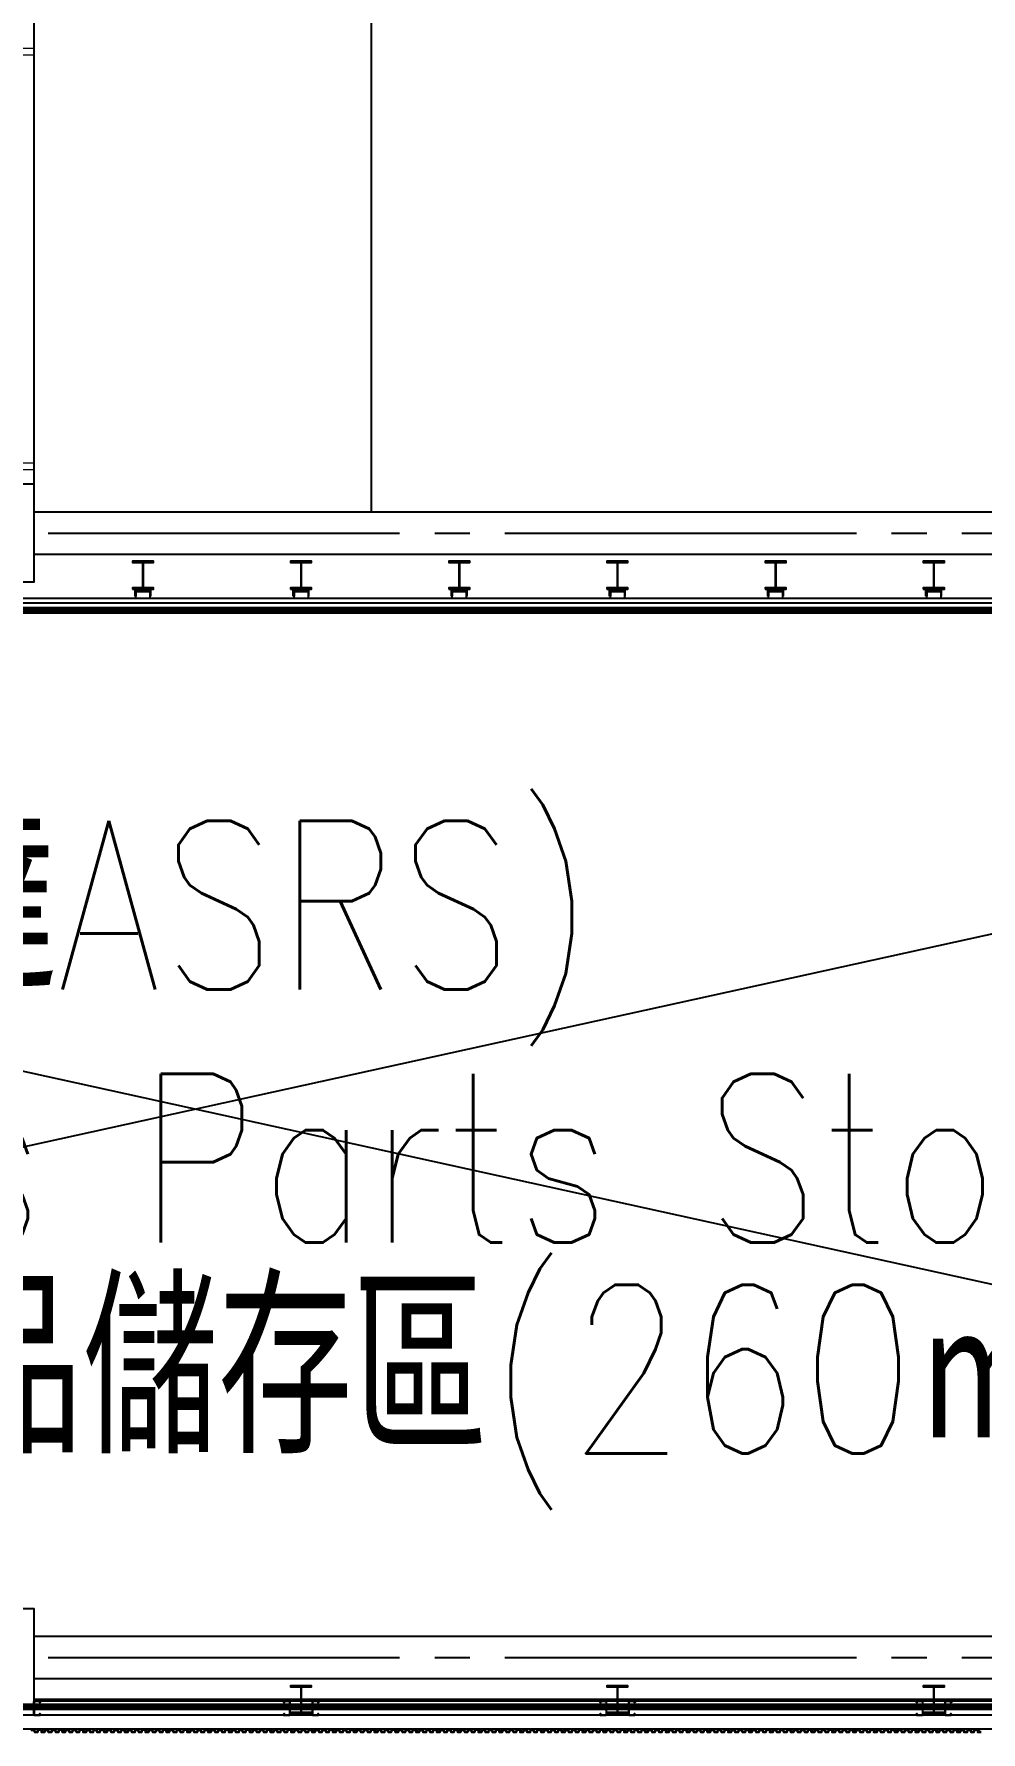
# Model space of a CAD drawing. Header units: millimetres. Extents: x -48783 to 30095, y 6477 to 24477.
# Drawn here: x 21635 to 22309, y 10697 to 11905 of the extents above; entities that cross this region are included whole.
import ezdxf
from ezdxf.enums import TextEntityAlignment as Align

# ---------------------------------------------------------------- set-up
doc = ezdxf.new("R2010")
doc.units = ezdxf.units.MM
doc.header["$LTSCALE"] = 100
doc.linetypes.add('X-N-FAB-L20$0$COL-CEN-LIN', pattern=[3.25, 2.5, -0.25, 0.25, -0.25])
for name, color, linetype in [('0-XREF', 7, 'Continuous'), ('X-N-FAB-L20$0$04', 8, 'Continuous'), ('X-N-FAB-L20$0$08', 8, 'Continuous'), ('X-N-FAB-L20$0$A-WALL-IN', 8, 'Continuous'), ('X-N-FAB-L20$0$BLOCK', 8, 'Continuous'), ('X-N-FAB-L20$0$CCL', 8, 'X-N-FAB-L20$0$COL-CEN-LIN'), ('X-N-FAB-L20$0$DOOR', 8, 'Continuous'), ('X-N-FAB-L20$0$TXT-CODE', 8, 'Continuous'), ('X-N-FAB-L20$0$WALL-P', 8, 'Continuous')]:
    doc.layers.add(name, color=color, linetype=linetype)
doc.styles.add('X-N-FAB-L20$0$CHINA', font='simplex.shx', dxfattribs={"width": 0.75, "bigfont": 'chineset.shx'})

# ---------------------------------------------------------------- blocks, each defined once
blk = doc.blocks.new('X-N-FAB-L20$0$A$C20c95bda')
at = {"layer": 'X-N-FAB-L20$0$CCL'}
for p, q in [((240, 950), (28330, 950)), ((240, 150), (28330, 150))]:
    blk.add_line(p, q, dxfattribs=at)
blk = doc.blocks.new('X-N-FAB-L20$0$萬用門(22改)-REVISED[26]_1')
at = {"layer": 'X-N-FAB-L20$0$DOOR', "lineweight": 0}
for p, q in [((1368.5, 6015), (1368.5, 6020)), ((1368.5, 6020), (1383.5, 6020)), ((1383.5, 6020), (1383.5, 6015)), ((1383.5, 6015), (1368.5, 6015)), ((1383.5, 6015), (1528.5, 6015)), ((1383.5, 6012), (1383.5, 6015)), ((1528.5, 6012), (1383.5, 6012)), ((1528.5, 6015), (1528.5, 6012)), ((1383.5, 5728), (1528.5, 5728)), ((1383.5, 5725), (1383.5, 5728)), ((1528.5, 5728), (1528.5, 5725)), ((1368.5, 5720), (1368.5, 5725)), ((1368.5, 5725), (1383.5, 5725)), ((1383.5, 5720), (1368.5, 5720)), ((1528.5, 5725), (1383.5, 5725)), ((1383.5, 5725), (1383.5, 5720))]:
    blk.add_line(p, q, dxfattribs=at)
for centre, start, end in [((1383.5, 6015), 270, 0), ((1383.5, 5725), 0, 90)]:
    blk.add_arc(centre, 145, start, end, dxfattribs=at)
blk = doc.blocks.new('X-N-FAB-L20$0$A$C1d07c4d4')
at = {"layer": 'X-N-FAB-L20$0$04'}
for p, q in [((20832.4, 875), (24082.4, 160)), ((20852.4, 160), (24102.4, 875)), ((23182.4, 140), (22352.4, 140)), ((23182.4, 110), (22352.4, 110)), ((23182.4, 95.2), (22352.4, 95.2)), ((23182.4, 94), (22352.4, 94)), ((23211.1, 84), (20823.7, 84)), ((23211.1, 74), (20823.7, 74))]:
    blk.add_line(p, q, dxfattribs=at)
for points in [[(22282.4, 90), (22282.4, 160), (22352.4, 160), (22352.4, 90)], [(22534.9, 85), (22549.9, 85), (22549.9, 85.9), (22542.7, 85.9), (22542.7, 104.1), (22549.9, 104.1), (22549.9, 105), (22534.9, 105), (22534.9, 104.1), (22542.1, 104.1), (22542.1, 85.9), (22534.9, 85.9)], [(22759.9, 85), (22774.9, 85), (22774.9, 85.9), (22767.7, 85.9), (22767.7, 104.1), (22774.9, 104.1), (22774.9, 105), (22759.9, 105), (22759.9, 104.1), (22767.1, 104.1), (22767.1, 85.9), (22759.9, 85.9)], [(22984.9, 85), (22999.9, 85), (22999.9, 85.9), (22992.7, 85.9), (22992.7, 104.1), (22999.9, 104.1), (22999.9, 105), (22984.9, 105), (22984.9, 104.1), (22992.1, 104.1), (22992.1, 85.9), (22984.9, 85.9)]]:
    blk.add_lwpolyline(points, close=True, dxfattribs=at)
for points in [[(22356.3, 93.1), (22356.8, 93.1, 0.414214), (22356.9, 93.2), (22356.9, 93.8, 0.414214), (22356.8, 93.9), (22352.6, 93.9, 0.414214), (22352.5, 93.8), (22352.5, 84.2, 0.414214), (22352.6, 84.1), (22356.8, 84.1, 0.414214), (22356.9, 84.2), (22356.9, 84.8, 0.414214), (22356.8, 84.9), (22356.3, 84.9), (22356.3, 85), (22356.8, 85, -0.414214), (22356.9, 84.8), (22356.9, 84.2, -0.414214), (22356.8, 84), (22352.6, 84, -0.414214), (22352.4, 84.2), (22352.4, 93.8, -0.414214), (22352.6, 94), (22356.8, 94, -0.414214), (22356.9, 93.8), (22356.9, 93.2, -0.414214), (22356.8, 93), (22356.3, 93)], [(22530.6, 93.1), (22530.1, 93.1, -0.414214), (22530.1, 93.2), (22530.1, 93.8, -0.414214), (22530.1, 93.9), (22534.3, 93.9, -0.414214), (22534.4, 93.8), (22534.4, 84.2, -0.414214), (22534.3, 84.1), (22530.1, 84.1, -0.414214), (22530.1, 84.2), (22530.1, 84.8, -0.414214), (22530.1, 84.9), (22530.6, 84.9), (22530.6, 85), (22530.1, 85, 0.414214), (22530, 84.8), (22530, 84.2, 0.414214), (22530.1, 84), (22534.3, 84, 0.414214), (22534.5, 84.2), (22534.5, 93.8, 0.414214), (22534.3, 94), (22530.1, 94, 0.414214), (22530, 93.8), (22530, 93.2, 0.414214), (22530.1, 93), (22530.6, 93)], [(22554.3, 93.1), (22554.7, 93.1, 0.414214), (22554.8, 93.2), (22554.8, 93.8, 0.414214), (22554.7, 93.9), (22550.6, 93.9, 0.414214), (22550.5, 93.8), (22550.5, 84.2, 0.414214), (22550.6, 84.1), (22554.7, 84.1, 0.414214), (22554.8, 84.2), (22554.8, 84.8, 0.414214), (22554.7, 84.9), (22554.3, 84.9), (22554.3, 85), (22554.7, 85, -0.414214), (22554.9, 84.8), (22554.9, 84.2, -0.414214), (22554.7, 84), (22550.6, 84, -0.414214), (22550.4, 84.2), (22550.4, 93.8, -0.414214), (22550.6, 94), (22554.7, 94, -0.414214), (22554.9, 93.8), (22554.9, 93.2, -0.414214), (22554.7, 93), (22554.3, 93)], [(22755.6, 93.1), (22755.1, 93.1, -0.414214), (22755.1, 93.2), (22755.1, 93.8, -0.414214), (22755.1, 93.9), (22759.3, 93.9, -0.414214), (22759.4, 93.8), (22759.4, 84.2, -0.414214), (22759.3, 84.1), (22755.1, 84.1, -0.414214), (22755.1, 84.2), (22755.1, 84.8, -0.414214), (22755.1, 84.9), (22755.6, 84.9), (22755.6, 85), (22755.1, 85, 0.414214), (22755, 84.8), (22755, 84.2, 0.414214), (22755.1, 84), (22759.3, 84, 0.414214), (22759.5, 84.2), (22759.5, 93.8, 0.414214), (22759.3, 94), (22755.1, 94, 0.414214), (22755, 93.8), (22755, 93.2, 0.414214), (22755.1, 93), (22755.6, 93)], [(22779.3, 93.1), (22779.7, 93.1, 0.414214), (22779.8, 93.2), (22779.8, 93.8, 0.414214), (22779.7, 93.9), (22775.6, 93.9, 0.414214), (22775.5, 93.8), (22775.5, 84.2, 0.414214), (22775.6, 84.1), (22779.7, 84.1, 0.414214), (22779.8, 84.2), (22779.8, 84.8, 0.414214), (22779.7, 84.9), (22779.3, 84.9), (22779.3, 85), (22779.7, 85, -0.414214), (22779.9, 84.8), (22779.9, 84.2, -0.414214), (22779.7, 84), (22775.6, 84, -0.414214), (22775.4, 84.2), (22775.4, 93.8, -0.414214), (22775.6, 94), (22779.7, 94, -0.414214), (22779.9, 93.8), (22779.9, 93.2, -0.414214), (22779.7, 93), (22779.3, 93)], [(22980.6, 93.1), (22980.1, 93.1, -0.414214), (22980.1, 93.2), (22980.1, 93.8, -0.414214), (22980.1, 93.9), (22984.3, 93.9, -0.414214), (22984.4, 93.8), (22984.4, 84.2, -0.414214), (22984.3, 84.1), (22980.1, 84.1, -0.414214), (22980.1, 84.2), (22980.1, 84.8, -0.414214), (22980.1, 84.9), (22980.6, 84.9), (22980.6, 85), (22980.1, 85, 0.414214), (22980, 84.8), (22980, 84.2, 0.414214), (22980.1, 84), (22984.3, 84, 0.414214), (22984.5, 84.2), (22984.5, 93.8, 0.414214), (22984.3, 94), (22980.1, 94, 0.414214), (22980, 93.8), (22980, 93.2, 0.414214), (22980.1, 93), (22980.6, 93)], [(23004.3, 93.1), (23004.7, 93.1, 0.414214), (23004.8, 93.2), (23004.8, 93.8, 0.414214), (23004.7, 93.9), (23000.6, 93.9, 0.414214), (23000.5, 93.8), (23000.5, 84.2, 0.414214), (23000.6, 84.1), (23004.7, 84.1, 0.414214), (23004.8, 84.2), (23004.8, 84.8, 0.414214), (23004.7, 84.9), (23004.3, 84.9), (23004.3, 85), (23004.7, 85, -0.414214), (23004.9, 84.8), (23004.9, 84.2, -0.414214), (23004.7, 84), (23000.6, 84, -0.414214), (23000.4, 84.2), (23000.4, 93.8, -0.414214), (23000.6, 94), (23004.7, 94, -0.414214), (23004.9, 93.8), (23004.9, 93.2, -0.414214), (23004.7, 93), (23004.3, 93)]]:
    blk.add_lwpolyline(points, format="xyb", close=True, dxfattribs=at)
for points in [[(22357.9, 73.7), (22358.6, 73.9), (22358.6, 73.9), (22357.9, 73.7), (22355.2, 73.7), (22355.2, 72.1), (22352.8, 72.1), (22352.8, 73.5), (22350.2, 73.5)], [(22350.3, 73.5), (22352.8, 73.5), (22352.8, 72), (22355.2, 72), (22355.2, 73.6), (22357.9, 73.6)]]:
    blk.add_lwpolyline(points, dxfattribs=at)
for points in [[(22372.7, 73.7), (22373.4, 73.9), (22373.4, 73.9), (22372.7, 73.7), (22370, 73.7), (22370, 72.1), (22367.6, 72.1), (22367.6, 73.5), (22365, 73.5), (22365, 72.1), (22362.6, 72.1), (22362.6, 73.5), (22360.1, 73.5), (22360.1, 72.1), (22357.7, 72.1), (22357.7, 73.6), (22358.6, 73.6, 1), (22358.6, 74), (22356.6, 74), (22356.4, 73.9), (22356.3, 74), (22354.9, 74), (22354.9, 73.9), (22356.3, 73.9), (22356.4, 73.8), (22356.6, 73.9), (22358.6, 73.9, -1), (22358.6, 73.6), (22357.6, 73.6), (22357.6, 72), (22360.1, 72), (22360.1, 73.5), (22362.6, 73.5), (22362.6, 72), (22365.1, 72), (22365.1, 73.5), (22367.6, 73.5), (22367.6, 72), (22370, 72), (22370, 73.6), (22372.7, 73.6)], [(22387.5, 73.7), (22388.2, 73.9), (22388.2, 73.9), (22387.5, 73.7), (22384.8, 73.7), (22384.8, 72.1), (22382.4, 72.1), (22382.4, 73.5), (22379.8, 73.5), (22379.8, 72.1), (22377.4, 72.1), (22377.4, 73.5), (22374.9, 73.5), (22374.9, 72.1), (22372.5, 72.1), (22372.5, 73.6), (22373.4, 73.6, 1), (22373.4, 74), (22371.4, 74), (22371.2, 73.9), (22371.1, 74), (22369.7, 74), (22369.7, 73.9), (22371.1, 73.9), (22371.2, 73.8), (22371.4, 73.9), (22373.4, 73.9, -1), (22373.4, 73.6), (22372.4, 73.6), (22372.4, 72), (22374.9, 72), (22374.9, 73.5), (22377.4, 73.5), (22377.4, 72), (22379.9, 72), (22379.9, 73.5), (22382.4, 73.5), (22382.4, 72), (22384.8, 72), (22384.8, 73.6), (22387.5, 73.6)], [(22402.3, 73.7), (22403, 73.9), (22403, 73.9), (22402.3, 73.7), (22399.6, 73.7), (22399.6, 72.1), (22397.2, 72.1), (22397.2, 73.5), (22394.6, 73.5), (22394.6, 72.1), (22392.2, 72.1), (22392.2, 73.5), (22389.7, 73.5), (22389.7, 72.1), (22387.3, 72.1), (22387.3, 73.6), (22388.2, 73.6, 1), (22388.2, 74), (22386.2, 74), (22386, 73.9), (22385.9, 74), (22384.5, 74), (22384.5, 73.9), (22385.9, 73.9), (22386, 73.8), (22386.2, 73.9), (22388.2, 73.9, -1), (22388.2, 73.6), (22387.2, 73.6), (22387.2, 72), (22389.7, 72), (22389.7, 73.5), (22392.2, 73.5), (22392.2, 72), (22394.7, 72), (22394.7, 73.5), (22397.2, 73.5), (22397.2, 72), (22399.6, 72), (22399.6, 73.6), (22402.3, 73.6)], [(22417.1, 73.7), (22417.8, 73.9), (22417.8, 73.9), (22417.1, 73.7), (22414.4, 73.7), (22414.4, 72.1), (22412, 72.1), (22412, 73.5), (22409.4, 73.5), (22409.4, 72.1), (22407, 72.1), (22407, 73.5), (22404.5, 73.5), (22404.5, 72.1), (22402.1, 72.1), (22402.1, 73.6), (22403, 73.6, 1), (22403, 74), (22401, 74), (22400.8, 73.9), (22400.7, 74), (22399.3, 74), (22399.3, 73.9), (22400.7, 73.9), (22400.8, 73.8), (22401, 73.9), (22403, 73.9, -1), (22403, 73.6), (22402, 73.6), (22402, 72), (22404.5, 72), (22404.5, 73.5), (22407, 73.5), (22407, 72), (22409.5, 72), (22409.5, 73.5), (22412, 73.5), (22412, 72), (22414.4, 72), (22414.4, 73.6), (22417.1, 73.6)], [(22431.9, 73.7), (22432.6, 73.9), (22432.6, 73.9), (22431.9, 73.7), (22429.2, 73.7), (22429.2, 72.1), (22426.8, 72.1), (22426.8, 73.5), (22424.2, 73.5), (22424.2, 72.1), (22421.8, 72.1), (22421.8, 73.5), (22419.3, 73.5), (22419.3, 72.1), (22416.9, 72.1), (22416.9, 73.6), (22417.8, 73.6, 1), (22417.8, 74), (22415.8, 74), (22415.6, 73.9), (22415.5, 74), (22414.1, 74), (22414.1, 73.9), (22415.5, 73.9), (22415.6, 73.8), (22415.8, 73.9), (22417.8, 73.9, -1), (22417.8, 73.6), (22416.8, 73.6), (22416.8, 72), (22419.3, 72), (22419.3, 73.5), (22421.8, 73.5), (22421.8, 72), (22424.3, 72), (22424.3, 73.5), (22426.8, 73.5), (22426.8, 72), (22429.2, 72), (22429.2, 73.6), (22431.9, 73.6)], [(22446.7, 73.7), (22447.4, 73.9), (22447.4, 73.9), (22446.7, 73.7), (22444, 73.7), (22444, 72.1), (22441.6, 72.1), (22441.6, 73.5), (22439, 73.5), (22439, 72.1), (22436.6, 72.1), (22436.6, 73.5), (22434.1, 73.5), (22434.1, 72.1), (22431.7, 72.1), (22431.7, 73.6), (22432.6, 73.6, 1), (22432.6, 74), (22430.6, 74), (22430.4, 73.9), (22430.3, 74), (22428.9, 74), (22428.9, 73.9), (22430.3, 73.9), (22430.4, 73.8), (22430.6, 73.9), (22432.6, 73.9, -1), (22432.6, 73.6), (22431.6, 73.6), (22431.6, 72), (22434.1, 72), (22434.1, 73.5), (22436.6, 73.5), (22436.6, 72), (22439.1, 72), (22439.1, 73.5), (22441.6, 73.5), (22441.6, 72), (22444, 72), (22444, 73.6), (22446.7, 73.6)], [(22461.5, 73.7), (22462.2, 73.9), (22462.2, 73.9), (22461.5, 73.7), (22458.8, 73.7), (22458.8, 72.1), (22456.4, 72.1), (22456.4, 73.5), (22453.8, 73.5), (22453.8, 72.1), (22451.4, 72.1), (22451.4, 73.5), (22448.9, 73.5), (22448.9, 72.1), (22446.5, 72.1), (22446.5, 73.6), (22447.4, 73.6, 1), (22447.4, 74), (22445.4, 74), (22445.2, 73.9), (22445.1, 74), (22443.7, 74), (22443.7, 73.9), (22445.1, 73.9), (22445.2, 73.8), (22445.4, 73.9), (22447.4, 73.9, -1), (22447.4, 73.6), (22446.4, 73.6), (22446.4, 72), (22448.9, 72), (22448.9, 73.5), (22451.4, 73.5), (22451.4, 72), (22453.9, 72), (22453.9, 73.5), (22456.4, 73.5), (22456.4, 72), (22458.8, 72), (22458.8, 73.6), (22461.5, 73.6)], [(22476.3, 73.7), (22477, 73.9), (22477, 73.9), (22476.3, 73.7), (22473.6, 73.7), (22473.6, 72.1), (22471.2, 72.1), (22471.2, 73.5), (22468.6, 73.5), (22468.6, 72.1), (22466.2, 72.1), (22466.2, 73.5), (22463.7, 73.5), (22463.7, 72.1), (22461.3, 72.1), (22461.3, 73.6), (22462.2, 73.6, 1), (22462.2, 74), (22460.2, 74), (22460, 73.9), (22459.9, 74), (22458.5, 74), (22458.5, 73.9), (22459.9, 73.9), (22460, 73.8), (22460.2, 73.9), (22462.2, 73.9, -1), (22462.2, 73.6), (22461.2, 73.6), (22461.2, 72), (22463.7, 72), (22463.7, 73.5), (22466.2, 73.5), (22466.2, 72), (22468.7, 72), (22468.7, 73.5), (22471.2, 73.5), (22471.2, 72), (22473.6, 72), (22473.6, 73.6), (22476.3, 73.6)], [(22491.1, 73.7), (22491.8, 73.9), (22491.8, 73.9), (22491.1, 73.7), (22488.4, 73.7), (22488.4, 72.1), (22486, 72.1), (22486, 73.5), (22483.4, 73.5), (22483.4, 72.1), (22481, 72.1), (22481, 73.5), (22478.5, 73.5), (22478.5, 72.1), (22476.1, 72.1), (22476.1, 73.6), (22477, 73.6, 1), (22477, 74), (22475, 74), (22474.8, 73.9), (22474.7, 74), (22473.3, 74), (22473.3, 73.9), (22474.7, 73.9), (22474.8, 73.8), (22475, 73.9), (22477, 73.9, -1), (22477, 73.6), (22476, 73.6), (22476, 72), (22478.5, 72), (22478.5, 73.5), (22481, 73.5), (22481, 72), (22483.5, 72), (22483.5, 73.5), (22486, 73.5), (22486, 72), (22488.4, 72), (22488.4, 73.6), (22491.1, 73.6)], [(22505.9, 73.7), (22506.6, 73.9), (22506.6, 73.9), (22505.9, 73.7), (22503.2, 73.7), (22503.2, 72.1), (22500.8, 72.1), (22500.8, 73.5), (22498.2, 73.5), (22498.2, 72.1), (22495.8, 72.1), (22495.8, 73.5), (22493.3, 73.5), (22493.3, 72.1), (22490.9, 72.1), (22490.9, 73.6), (22491.8, 73.6, 1), (22491.8, 74), (22489.8, 74), (22489.6, 73.9), (22489.5, 74), (22488.1, 74), (22488.1, 73.9), (22489.5, 73.9), (22489.6, 73.8), (22489.8, 73.9), (22491.8, 73.9, -1), (22491.8, 73.6), (22490.8, 73.6), (22490.8, 72), (22493.3, 72), (22493.3, 73.5), (22495.8, 73.5), (22495.8, 72), (22498.3, 72), (22498.3, 73.5), (22500.8, 73.5), (22500.8, 72), (22503.2, 72), (22503.2, 73.6), (22505.9, 73.6)], [(22520.7, 73.7), (22521.4, 73.9), (22521.4, 73.9), (22520.7, 73.7), (22518, 73.7), (22518, 72.1), (22515.6, 72.1), (22515.6, 73.5), (22513, 73.5), (22513, 72.1), (22510.6, 72.1), (22510.6, 73.5), (22508.1, 73.5), (22508.1, 72.1), (22505.7, 72.1), (22505.7, 73.6), (22506.6, 73.6, 1), (22506.6, 74), (22504.6, 74), (22504.4, 73.9), (22504.3, 74), (22502.9, 74), (22502.9, 73.9), (22504.3, 73.9), (22504.4, 73.8), (22504.6, 73.9), (22506.6, 73.9, -1), (22506.6, 73.6), (22505.6, 73.6), (22505.6, 72), (22508.1, 72), (22508.1, 73.5), (22510.6, 73.5), (22510.6, 72), (22513.1, 72), (22513.1, 73.5), (22515.6, 73.5), (22515.6, 72), (22518, 72), (22518, 73.6), (22520.7, 73.6)], [(22535.5, 73.7), (22536.2, 73.9), (22536.2, 73.9), (22535.5, 73.7), (22532.8, 73.7), (22532.8, 72.1), (22530.4, 72.1), (22530.4, 73.5), (22527.8, 73.5), (22527.8, 72.1), (22525.4, 72.1), (22525.4, 73.5), (22522.9, 73.5), (22522.9, 72.1), (22520.5, 72.1), (22520.5, 73.6), (22521.4, 73.6, 1), (22521.4, 74), (22519.4, 74), (22519.2, 73.9), (22519.1, 74), (22517.7, 74), (22517.7, 73.9), (22519.1, 73.9), (22519.2, 73.8), (22519.4, 73.9), (22521.4, 73.9, -1), (22521.4, 73.6), (22520.4, 73.6), (22520.4, 72), (22522.9, 72), (22522.9, 73.5), (22525.4, 73.5), (22525.4, 72), (22527.9, 72), (22527.9, 73.5), (22530.4, 73.5), (22530.4, 72), (22532.8, 72), (22532.8, 73.6), (22535.5, 73.6)], [(22550.3, 73.7), (22551, 73.9), (22551, 73.9), (22550.3, 73.7), (22547.6, 73.7), (22547.6, 72.1), (22545.2, 72.1), (22545.2, 73.5), (22542.6, 73.5), (22542.6, 72.1), (22540.2, 72.1), (22540.2, 73.5), (22537.7, 73.5), (22537.7, 72.1), (22535.3, 72.1), (22535.3, 73.6), (22536.2, 73.6, 1), (22536.2, 74), (22534.2, 74), (22534, 73.9), (22533.9, 74), (22532.5, 74), (22532.5, 73.9), (22533.9, 73.9), (22534, 73.8), (22534.2, 73.9), (22536.2, 73.9, -1), (22536.2, 73.6), (22535.2, 73.6), (22535.2, 72), (22537.7, 72), (22537.7, 73.5), (22540.2, 73.5), (22540.2, 72), (22542.7, 72), (22542.7, 73.5), (22545.2, 73.5), (22545.2, 72), (22547.6, 72), (22547.6, 73.6), (22550.3, 73.6)], [(22565.1, 73.7), (22565.8, 73.9), (22565.8, 73.9), (22565.1, 73.7), (22562.4, 73.7), (22562.4, 72.1), (22560, 72.1), (22560, 73.5), (22557.4, 73.5), (22557.4, 72.1), (22555, 72.1), (22555, 73.5), (22552.5, 73.5), (22552.5, 72.1), (22550.1, 72.1), (22550.1, 73.6), (22551, 73.6, 1), (22551, 74), (22549, 74), (22548.8, 73.9), (22548.7, 74), (22547.3, 74), (22547.3, 73.9), (22548.7, 73.9), (22548.8, 73.8), (22549, 73.9), (22551, 73.9, -1), (22551, 73.6), (22550, 73.6), (22550, 72), (22552.5, 72), (22552.5, 73.5), (22555, 73.5), (22555, 72), (22557.5, 72), (22557.5, 73.5), (22560, 73.5), (22560, 72), (22562.4, 72), (22562.4, 73.6), (22565.1, 73.6)], [(22579.9, 73.7), (22580.6, 73.9), (22580.6, 73.9), (22579.9, 73.7), (22577.2, 73.7), (22577.2, 72.1), (22574.8, 72.1), (22574.8, 73.5), (22572.2, 73.5), (22572.2, 72.1), (22569.8, 72.1), (22569.8, 73.5), (22567.3, 73.5), (22567.3, 72.1), (22564.9, 72.1), (22564.9, 73.6), (22565.8, 73.6, 1), (22565.8, 74), (22563.8, 74), (22563.6, 73.9), (22563.5, 74), (22562.1, 74), (22562.1, 73.9), (22563.5, 73.9), (22563.6, 73.8), (22563.8, 73.9), (22565.8, 73.9, -1), (22565.8, 73.6), (22564.8, 73.6), (22564.8, 72), (22567.3, 72), (22567.3, 73.5), (22569.8, 73.5), (22569.8, 72), (22572.3, 72), (22572.3, 73.5), (22574.8, 73.5), (22574.8, 72), (22577.2, 72), (22577.2, 73.6), (22579.9, 73.6)], [(22594.7, 73.7), (22595.4, 73.9), (22595.4, 73.9), (22594.7, 73.7), (22592, 73.7), (22592, 72.1), (22589.6, 72.1), (22589.6, 73.5), (22587, 73.5), (22587, 72.1), (22584.6, 72.1), (22584.6, 73.5), (22582.1, 73.5), (22582.1, 72.1), (22579.7, 72.1), (22579.7, 73.6), (22580.6, 73.6, 1), (22580.6, 74), (22578.6, 74), (22578.4, 73.9), (22578.3, 74), (22576.9, 74), (22576.9, 73.9), (22578.3, 73.9), (22578.4, 73.8), (22578.6, 73.9), (22580.6, 73.9, -1), (22580.6, 73.6), (22579.6, 73.6), (22579.6, 72), (22582.1, 72), (22582.1, 73.5), (22584.6, 73.5), (22584.6, 72), (22587.1, 72), (22587.1, 73.5), (22589.6, 73.5), (22589.6, 72), (22592, 72), (22592, 73.6), (22594.7, 73.6)], [(22609.5, 73.7), (22610.2, 73.9), (22610.2, 73.9), (22609.5, 73.7), (22606.8, 73.7), (22606.8, 72.1), (22604.4, 72.1), (22604.4, 73.5), (22601.8, 73.5), (22601.8, 72.1), (22599.4, 72.1), (22599.4, 73.5), (22596.9, 73.5), (22596.9, 72.1), (22594.5, 72.1), (22594.5, 73.6), (22595.4, 73.6, 1), (22595.4, 74), (22593.4, 74), (22593.2, 73.9), (22593.1, 74), (22591.7, 74), (22591.7, 73.9), (22593.1, 73.9), (22593.2, 73.8), (22593.4, 73.9), (22595.4, 73.9, -1), (22595.4, 73.6), (22594.4, 73.6), (22594.4, 72), (22596.9, 72), (22596.9, 73.5), (22599.4, 73.5), (22599.4, 72), (22601.9, 72), (22601.9, 73.5), (22604.4, 73.5), (22604.4, 72), (22606.8, 72), (22606.8, 73.6), (22609.5, 73.6)], [(22624.3, 73.7), (22625, 73.9), (22625, 73.9), (22624.3, 73.7), (22621.6, 73.7), (22621.6, 72.1), (22619.2, 72.1), (22619.2, 73.5), (22616.6, 73.5), (22616.6, 72.1), (22614.2, 72.1), (22614.2, 73.5), (22611.7, 73.5), (22611.7, 72.1), (22609.3, 72.1), (22609.3, 73.6), (22610.2, 73.6, 1), (22610.2, 74), (22608.2, 74), (22608, 73.9), (22607.9, 74), (22606.5, 74), (22606.5, 73.9), (22607.9, 73.9), (22608, 73.8), (22608.2, 73.9), (22610.2, 73.9, -1), (22610.2, 73.6), (22609.2, 73.6), (22609.2, 72), (22611.7, 72), (22611.7, 73.5), (22614.2, 73.5), (22614.2, 72), (22616.7, 72), (22616.7, 73.5), (22619.2, 73.5), (22619.2, 72), (22621.6, 72), (22621.6, 73.6), (22624.3, 73.6)], [(22639.1, 73.7), (22639.8, 73.9), (22639.8, 73.9), (22639.1, 73.7), (22636.4, 73.7), (22636.4, 72.1), (22634, 72.1), (22634, 73.5), (22631.4, 73.5), (22631.4, 72.1), (22629, 72.1), (22629, 73.5), (22626.5, 73.5), (22626.5, 72.1), (22624.1, 72.1), (22624.1, 73.6), (22625, 73.6, 1), (22625, 74), (22623, 74), (22622.8, 73.9), (22622.7, 74), (22621.3, 74), (22621.3, 73.9), (22622.7, 73.9), (22622.8, 73.8), (22623, 73.9), (22625, 73.9, -1), (22625, 73.6), (22624, 73.6), (22624, 72), (22626.5, 72), (22626.5, 73.5), (22629, 73.5), (22629, 72), (22631.5, 72), (22631.5, 73.5), (22634, 73.5), (22634, 72), (22636.4, 72), (22636.4, 73.6), (22639.1, 73.6)], [(22653.9, 73.7), (22654.6, 73.9), (22654.6, 73.9), (22653.9, 73.7), (22651.2, 73.7), (22651.2, 72.1), (22648.8, 72.1), (22648.8, 73.5), (22646.2, 73.5), (22646.2, 72.1), (22643.8, 72.1), (22643.8, 73.5), (22641.3, 73.5), (22641.3, 72.1), (22638.9, 72.1), (22638.9, 73.6), (22639.8, 73.6, 1), (22639.8, 74), (22637.8, 74), (22637.6, 73.9), (22637.5, 74), (22636.1, 74), (22636.1, 73.9), (22637.5, 73.9), (22637.6, 73.8), (22637.8, 73.9), (22639.8, 73.9, -1), (22639.8, 73.6), (22638.8, 73.6), (22638.8, 72), (22641.3, 72), (22641.3, 73.5), (22643.8, 73.5), (22643.8, 72), (22646.3, 72), (22646.3, 73.5), (22648.8, 73.5), (22648.8, 72), (22651.2, 72), (22651.2, 73.6), (22653.9, 73.6)], [(22668.7, 73.7), (22669.4, 73.9), (22669.4, 73.9), (22668.7, 73.7), (22666, 73.7), (22666, 72.1), (22663.6, 72.1), (22663.6, 73.5), (22661, 73.5), (22661, 72.1), (22658.6, 72.1), (22658.6, 73.5), (22656.1, 73.5), (22656.1, 72.1), (22653.7, 72.1), (22653.7, 73.6), (22654.6, 73.6, 1), (22654.6, 74), (22652.6, 74), (22652.4, 73.9), (22652.3, 74), (22650.9, 74), (22650.9, 73.9), (22652.3, 73.9), (22652.4, 73.8), (22652.6, 73.9), (22654.6, 73.9, -1), (22654.6, 73.6), (22653.6, 73.6), (22653.6, 72), (22656.1, 72), (22656.1, 73.5), (22658.6, 73.5), (22658.6, 72), (22661.1, 72), (22661.1, 73.5), (22663.6, 73.5), (22663.6, 72), (22666, 72), (22666, 73.6), (22668.7, 73.6)], [(22683.5, 73.7), (22684.2, 73.9), (22684.2, 73.9), (22683.5, 73.7), (22680.8, 73.7), (22680.8, 72.1), (22678.4, 72.1), (22678.4, 73.5), (22675.8, 73.5), (22675.8, 72.1), (22673.4, 72.1), (22673.4, 73.5), (22670.9, 73.5), (22670.9, 72.1), (22668.5, 72.1), (22668.5, 73.6), (22669.4, 73.6, 1), (22669.4, 74), (22667.4, 74), (22667.2, 73.9), (22667.1, 74), (22665.7, 74), (22665.7, 73.9), (22667.1, 73.9), (22667.2, 73.8), (22667.4, 73.9), (22669.4, 73.9, -1), (22669.4, 73.6), (22668.4, 73.6), (22668.4, 72), (22670.9, 72), (22670.9, 73.5), (22673.4, 73.5), (22673.4, 72), (22675.9, 72), (22675.9, 73.5), (22678.4, 73.5), (22678.4, 72), (22680.8, 72), (22680.8, 73.6), (22683.5, 73.6)], [(22698.3, 73.7), (22699, 73.9), (22699, 73.9), (22698.3, 73.7), (22695.6, 73.7), (22695.6, 72.1), (22693.2, 72.1), (22693.2, 73.5), (22690.6, 73.5), (22690.6, 72.1), (22688.2, 72.1), (22688.2, 73.5), (22685.7, 73.5), (22685.7, 72.1), (22683.3, 72.1), (22683.3, 73.6), (22684.2, 73.6, 1), (22684.2, 74), (22682.2, 74), (22682, 73.9), (22681.9, 74), (22680.5, 74), (22680.5, 73.9), (22681.9, 73.9), (22682, 73.8), (22682.2, 73.9), (22684.2, 73.9, -1), (22684.2, 73.6), (22683.2, 73.6), (22683.2, 72), (22685.7, 72), (22685.7, 73.5), (22688.2, 73.5), (22688.2, 72), (22690.7, 72), (22690.7, 73.5), (22693.2, 73.5), (22693.2, 72), (22695.6, 72), (22695.6, 73.6), (22698.3, 73.6)], [(22713.1, 73.7), (22713.8, 73.9), (22713.8, 73.9), (22713.1, 73.7), (22710.4, 73.7), (22710.4, 72.1), (22708, 72.1), (22708, 73.5), (22705.4, 73.5), (22705.4, 72.1), (22703, 72.1), (22703, 73.5), (22700.5, 73.5), (22700.5, 72.1), (22698.1, 72.1), (22698.1, 73.6), (22699, 73.6, 1), (22699, 74), (22697, 74), (22696.8, 73.9), (22696.7, 74), (22695.3, 74), (22695.3, 73.9), (22696.7, 73.9), (22696.8, 73.8), (22697, 73.9), (22699, 73.9, -1), (22699, 73.6), (22698, 73.6), (22698, 72), (22700.5, 72), (22700.5, 73.5), (22703, 73.5), (22703, 72), (22705.5, 72), (22705.5, 73.5), (22708, 73.5), (22708, 72), (22710.4, 72), (22710.4, 73.6), (22713.1, 73.6)], [(22727.9, 73.7), (22728.6, 73.9), (22728.6, 73.9), (22727.9, 73.7), (22725.2, 73.7), (22725.2, 72.1), (22722.8, 72.1), (22722.8, 73.5), (22720.2, 73.5), (22720.2, 72.1), (22717.8, 72.1), (22717.8, 73.5), (22715.3, 73.5), (22715.3, 72.1), (22712.9, 72.1), (22712.9, 73.6), (22713.8, 73.6, 1), (22713.8, 74), (22711.8, 74), (22711.6, 73.9), (22711.5, 74), (22710.1, 74), (22710.1, 73.9), (22711.5, 73.9), (22711.6, 73.8), (22711.8, 73.9), (22713.8, 73.9, -1), (22713.8, 73.6), (22712.8, 73.6), (22712.8, 72), (22715.3, 72), (22715.3, 73.5), (22717.8, 73.5), (22717.8, 72), (22720.3, 72), (22720.3, 73.5), (22722.8, 73.5), (22722.8, 72), (22725.2, 72), (22725.2, 73.6), (22727.9, 73.6)], [(22742.7, 73.7), (22743.4, 73.9), (22743.4, 73.9), (22742.7, 73.7), (22740, 73.7), (22740, 72.1), (22737.6, 72.1), (22737.6, 73.5), (22735, 73.5), (22735, 72.1), (22732.6, 72.1), (22732.6, 73.5), (22730.1, 73.5), (22730.1, 72.1), (22727.7, 72.1), (22727.7, 73.6), (22728.6, 73.6, 1), (22728.6, 74), (22726.6, 74), (22726.4, 73.9), (22726.3, 74), (22724.9, 74), (22724.9, 73.9), (22726.3, 73.9), (22726.4, 73.8), (22726.6, 73.9), (22728.6, 73.9, -1), (22728.6, 73.6), (22727.6, 73.6), (22727.6, 72), (22730.1, 72), (22730.1, 73.5), (22732.6, 73.5), (22732.6, 72), (22735.1, 72), (22735.1, 73.5), (22737.6, 73.5), (22737.6, 72), (22740, 72), (22740, 73.6), (22742.7, 73.6)], [(22757.5, 73.7), (22758.2, 73.9), (22758.2, 73.9), (22757.5, 73.7), (22754.8, 73.7), (22754.8, 72.1), (22752.4, 72.1), (22752.4, 73.5), (22749.8, 73.5), (22749.8, 72.1), (22747.4, 72.1), (22747.4, 73.5), (22744.9, 73.5), (22744.9, 72.1), (22742.5, 72.1), (22742.5, 73.6), (22743.4, 73.6, 1), (22743.4, 74), (22741.4, 74), (22741.2, 73.9), (22741.1, 74), (22739.7, 74), (22739.7, 73.9), (22741.1, 73.9), (22741.2, 73.8), (22741.4, 73.9), (22743.4, 73.9, -1), (22743.4, 73.6), (22742.4, 73.6), (22742.4, 72), (22744.9, 72), (22744.9, 73.5), (22747.4, 73.5), (22747.4, 72), (22749.9, 72), (22749.9, 73.5), (22752.4, 73.5), (22752.4, 72), (22754.8, 72), (22754.8, 73.6), (22757.5, 73.6)], [(22772.3, 73.7), (22773, 73.9), (22773, 73.9), (22772.3, 73.7), (22769.6, 73.7), (22769.6, 72.1), (22767.2, 72.1), (22767.2, 73.5), (22764.6, 73.5), (22764.6, 72.1), (22762.2, 72.1), (22762.2, 73.5), (22759.7, 73.5), (22759.7, 72.1), (22757.3, 72.1), (22757.3, 73.6), (22758.2, 73.6, 1), (22758.2, 74), (22756.2, 74), (22756, 73.9), (22755.9, 74), (22754.5, 74), (22754.5, 73.9), (22755.9, 73.9), (22756, 73.8), (22756.2, 73.9), (22758.2, 73.9, -1), (22758.2, 73.6), (22757.2, 73.6), (22757.2, 72), (22759.7, 72), (22759.7, 73.5), (22762.2, 73.5), (22762.2, 72), (22764.7, 72), (22764.7, 73.5), (22767.2, 73.5), (22767.2, 72), (22769.6, 72), (22769.6, 73.6), (22772.3, 73.6)], [(22787.1, 73.7), (22787.8, 73.9), (22787.8, 73.9), (22787.1, 73.7), (22784.4, 73.7), (22784.4, 72.1), (22782, 72.1), (22782, 73.5), (22779.4, 73.5), (22779.4, 72.1), (22777, 72.1), (22777, 73.5), (22774.5, 73.5), (22774.5, 72.1), (22772.1, 72.1), (22772.1, 73.6), (22773, 73.6, 1), (22773, 74), (22771, 74), (22770.8, 73.9), (22770.7, 74), (22769.3, 74), (22769.3, 73.9), (22770.7, 73.9), (22770.8, 73.8), (22771, 73.9), (22773, 73.9, -1), (22773, 73.6), (22772, 73.6), (22772, 72), (22774.5, 72), (22774.5, 73.5), (22777, 73.5), (22777, 72), (22779.5, 72), (22779.5, 73.5), (22782, 73.5), (22782, 72), (22784.4, 72), (22784.4, 73.6), (22787.1, 73.6)], [(22801.9, 73.7), (22802.6, 73.9), (22802.6, 73.9), (22801.9, 73.7), (22799.2, 73.7), (22799.2, 72.1), (22796.8, 72.1), (22796.8, 73.5), (22794.2, 73.5), (22794.2, 72.1), (22791.8, 72.1), (22791.8, 73.5), (22789.3, 73.5), (22789.3, 72.1), (22786.9, 72.1), (22786.9, 73.6), (22787.8, 73.6, 1), (22787.8, 74), (22785.8, 74), (22785.6, 73.9), (22785.5, 74), (22784.1, 74), (22784.1, 73.9), (22785.5, 73.9), (22785.6, 73.8), (22785.8, 73.9), (22787.8, 73.9, -1), (22787.8, 73.6), (22786.8, 73.6), (22786.8, 72), (22789.3, 72), (22789.3, 73.5), (22791.8, 73.5), (22791.8, 72), (22794.3, 72), (22794.3, 73.5), (22796.8, 73.5), (22796.8, 72), (22799.2, 72), (22799.2, 73.6), (22801.9, 73.6)], [(22816.7, 73.7), (22817.4, 73.9), (22817.4, 73.9), (22816.7, 73.7), (22814, 73.7), (22814, 72.1), (22811.6, 72.1), (22811.6, 73.5), (22809, 73.5), (22809, 72.1), (22806.6, 72.1), (22806.6, 73.5), (22804.1, 73.5), (22804.1, 72.1), (22801.7, 72.1), (22801.7, 73.6), (22802.6, 73.6, 1), (22802.6, 74), (22800.6, 74), (22800.4, 73.9), (22800.3, 74), (22798.9, 74), (22798.9, 73.9), (22800.3, 73.9), (22800.4, 73.8), (22800.6, 73.9), (22802.6, 73.9, -1), (22802.6, 73.6), (22801.6, 73.6), (22801.6, 72), (22804.1, 72), (22804.1, 73.5), (22806.6, 73.5), (22806.6, 72), (22809.1, 72), (22809.1, 73.5), (22811.6, 73.5), (22811.6, 72), (22814, 72), (22814, 73.6), (22816.7, 73.6)], [(22831.5, 73.7), (22832.2, 73.9), (22832.2, 73.9), (22831.5, 73.7), (22828.8, 73.7), (22828.8, 72.1), (22826.4, 72.1), (22826.4, 73.5), (22823.8, 73.5), (22823.8, 72.1), (22821.4, 72.1), (22821.4, 73.5), (22818.9, 73.5), (22818.9, 72.1), (22816.5, 72.1), (22816.5, 73.6), (22817.4, 73.6, 1), (22817.4, 74), (22815.4, 74), (22815.2, 73.9), (22815.1, 74), (22813.7, 74), (22813.7, 73.9), (22815.1, 73.9), (22815.2, 73.8), (22815.4, 73.9), (22817.4, 73.9, -1), (22817.4, 73.6), (22816.4, 73.6), (22816.4, 72), (22818.9, 72), (22818.9, 73.5), (22821.4, 73.5), (22821.4, 72), (22823.9, 72), (22823.9, 73.5), (22826.4, 73.5), (22826.4, 72), (22828.8, 72), (22828.8, 73.6), (22831.5, 73.6)], [(22846.3, 73.7), (22847, 73.9), (22847, 73.9), (22846.3, 73.7), (22843.6, 73.7), (22843.6, 72.1), (22841.2, 72.1), (22841.2, 73.5), (22838.6, 73.5), (22838.6, 72.1), (22836.2, 72.1), (22836.2, 73.5), (22833.7, 73.5), (22833.7, 72.1), (22831.3, 72.1), (22831.3, 73.6), (22832.2, 73.6, 1), (22832.2, 74), (22830.2, 74), (22830, 73.9), (22829.9, 74), (22828.5, 74), (22828.5, 73.9), (22829.9, 73.9), (22830, 73.8), (22830.2, 73.9), (22832.2, 73.9, -1), (22832.2, 73.6), (22831.2, 73.6), (22831.2, 72), (22833.7, 72), (22833.7, 73.5), (22836.2, 73.5), (22836.2, 72), (22838.7, 72), (22838.7, 73.5), (22841.2, 73.5), (22841.2, 72), (22843.6, 72), (22843.6, 73.6), (22846.3, 73.6)], [(22861.1, 73.7), (22861.8, 73.9), (22861.8, 73.9), (22861.1, 73.7), (22858.4, 73.7), (22858.4, 72.1), (22856, 72.1), (22856, 73.5), (22853.4, 73.5), (22853.4, 72.1), (22851, 72.1), (22851, 73.5), (22848.5, 73.5), (22848.5, 72.1), (22846.1, 72.1), (22846.1, 73.6), (22847, 73.6, 1), (22847, 74), (22845, 74), (22844.8, 73.9), (22844.7, 74), (22843.3, 74), (22843.3, 73.9), (22844.7, 73.9), (22844.8, 73.8), (22845, 73.9), (22847, 73.9, -1), (22847, 73.6), (22846, 73.6), (22846, 72), (22848.5, 72), (22848.5, 73.5), (22851, 73.5), (22851, 72), (22853.5, 72), (22853.5, 73.5), (22856, 73.5), (22856, 72), (22858.4, 72), (22858.4, 73.6), (22861.1, 73.6)], [(22875.9, 73.7), (22876.6, 73.9), (22876.6, 73.9), (22875.9, 73.7), (22873.2, 73.7), (22873.2, 72.1), (22870.8, 72.1), (22870.8, 73.5), (22868.2, 73.5), (22868.2, 72.1), (22865.8, 72.1), (22865.8, 73.5), (22863.3, 73.5), (22863.3, 72.1), (22860.9, 72.1), (22860.9, 73.6), (22861.8, 73.6, 1), (22861.8, 74), (22859.8, 74), (22859.6, 73.9), (22859.5, 74), (22858.1, 74), (22858.1, 73.9), (22859.5, 73.9), (22859.6, 73.8), (22859.8, 73.9), (22861.8, 73.9, -1), (22861.8, 73.6), (22860.8, 73.6), (22860.8, 72), (22863.3, 72), (22863.3, 73.5), (22865.8, 73.5), (22865.8, 72), (22868.3, 72), (22868.3, 73.5), (22870.8, 73.5), (22870.8, 72), (22873.2, 72), (22873.2, 73.6), (22875.9, 73.6)], [(22890.7, 73.7), (22891.4, 73.9), (22891.4, 73.9), (22890.7, 73.7), (22888, 73.7), (22888, 72.1), (22885.6, 72.1), (22885.6, 73.5), (22883, 73.5), (22883, 72.1), (22880.6, 72.1), (22880.6, 73.5), (22878.1, 73.5), (22878.1, 72.1), (22875.7, 72.1), (22875.7, 73.6), (22876.6, 73.6, 1), (22876.6, 74), (22874.6, 74), (22874.4, 73.9), (22874.3, 74), (22872.9, 74), (22872.9, 73.9), (22874.3, 73.9), (22874.4, 73.8), (22874.6, 73.9), (22876.6, 73.9, -1), (22876.6, 73.6), (22875.6, 73.6), (22875.6, 72), (22878.1, 72), (22878.1, 73.5), (22880.6, 73.5), (22880.6, 72), (22883.1, 72), (22883.1, 73.5), (22885.6, 73.5), (22885.6, 72), (22888, 72), (22888, 73.6), (22890.7, 73.6)], [(22905.5, 73.7), (22906.2, 73.9), (22906.2, 73.9), (22905.5, 73.7), (22902.8, 73.7), (22902.8, 72.1), (22900.4, 72.1), (22900.4, 73.5), (22897.8, 73.5), (22897.8, 72.1), (22895.4, 72.1), (22895.4, 73.5), (22892.9, 73.5), (22892.9, 72.1), (22890.5, 72.1), (22890.5, 73.6), (22891.4, 73.6, 1), (22891.4, 74), (22889.4, 74), (22889.2, 73.9), (22889.1, 74), (22887.7, 74), (22887.7, 73.9), (22889.1, 73.9), (22889.2, 73.8), (22889.4, 73.9), (22891.4, 73.9, -1), (22891.4, 73.6), (22890.4, 73.6), (22890.4, 72), (22892.9, 72), (22892.9, 73.5), (22895.4, 73.5), (22895.4, 72), (22897.9, 72), (22897.9, 73.5), (22900.4, 73.5), (22900.4, 72), (22902.8, 72), (22902.8, 73.6), (22905.5, 73.6)], [(22920.3, 73.7), (22921, 73.9), (22921, 73.9), (22920.3, 73.7), (22917.6, 73.7), (22917.6, 72.1), (22915.2, 72.1), (22915.2, 73.5), (22912.6, 73.5), (22912.6, 72.1), (22910.2, 72.1), (22910.2, 73.5), (22907.7, 73.5), (22907.7, 72.1), (22905.3, 72.1), (22905.3, 73.6), (22906.2, 73.6, 1), (22906.2, 74), (22904.2, 74), (22904, 73.9), (22903.9, 74), (22902.5, 74), (22902.5, 73.9), (22903.9, 73.9), (22904, 73.8), (22904.2, 73.9), (22906.2, 73.9, -1), (22906.2, 73.6), (22905.2, 73.6), (22905.2, 72), (22907.7, 72), (22907.7, 73.5), (22910.2, 73.5), (22910.2, 72), (22912.7, 72), (22912.7, 73.5), (22915.2, 73.5), (22915.2, 72), (22917.6, 72), (22917.6, 73.6), (22920.3, 73.6)], [(22935.1, 73.7), (22935.8, 73.9), (22935.8, 73.9), (22935.1, 73.7), (22932.4, 73.7), (22932.4, 72.1), (22930, 72.1), (22930, 73.5), (22927.4, 73.5), (22927.4, 72.1), (22925, 72.1), (22925, 73.5), (22922.5, 73.5), (22922.5, 72.1), (22920.1, 72.1), (22920.1, 73.6), (22921, 73.6, 1), (22921, 74), (22919, 74), (22918.8, 73.9), (22918.7, 74), (22917.3, 74), (22917.3, 73.9), (22918.7, 73.9), (22918.8, 73.8), (22919, 73.9), (22921, 73.9, -1), (22921, 73.6), (22920, 73.6), (22920, 72), (22922.5, 72), (22922.5, 73.5), (22925, 73.5), (22925, 72), (22927.5, 72), (22927.5, 73.5), (22930, 73.5), (22930, 72), (22932.4, 72), (22932.4, 73.6), (22935.1, 73.6)], [(22949.9, 73.7), (22950.6, 73.9), (22950.6, 73.9), (22949.9, 73.7), (22947.2, 73.7), (22947.2, 72.1), (22944.8, 72.1), (22944.8, 73.5), (22942.2, 73.5), (22942.2, 72.1), (22939.8, 72.1), (22939.8, 73.5), (22937.3, 73.5), (22937.3, 72.1), (22934.9, 72.1), (22934.9, 73.6), (22935.8, 73.6, 1), (22935.8, 74), (22933.8, 74), (22933.6, 73.9), (22933.5, 74), (22932.1, 74), (22932.1, 73.9), (22933.5, 73.9), (22933.6, 73.8), (22933.8, 73.9), (22935.8, 73.9, -1), (22935.8, 73.6), (22934.8, 73.6), (22934.8, 72), (22937.3, 72), (22937.3, 73.5), (22939.8, 73.5), (22939.8, 72), (22942.3, 72), (22942.3, 73.5), (22944.8, 73.5), (22944.8, 72), (22947.2, 72), (22947.2, 73.6), (22949.9, 73.6)], [(22964.7, 73.7), (22965.4, 73.9), (22965.4, 73.9), (22964.7, 73.7), (22962, 73.7), (22962, 72.1), (22959.6, 72.1), (22959.6, 73.5), (22957, 73.5), (22957, 72.1), (22954.6, 72.1), (22954.6, 73.5), (22952.1, 73.5), (22952.1, 72.1), (22949.7, 72.1), (22949.7, 73.6), (22950.6, 73.6, 1), (22950.6, 74), (22948.6, 74), (22948.4, 73.9), (22948.3, 74), (22946.9, 74), (22946.9, 73.9), (22948.3, 73.9), (22948.4, 73.8), (22948.6, 73.9), (22950.6, 73.9, -1), (22950.6, 73.6), (22949.6, 73.6), (22949.6, 72), (22952.1, 72), (22952.1, 73.5), (22954.6, 73.5), (22954.6, 72), (22957.1, 72), (22957.1, 73.5), (22959.6, 73.5), (22959.6, 72), (22962, 72), (22962, 73.6), (22964.7, 73.6)], [(22979.5, 73.7), (22980.2, 73.9), (22980.2, 73.9), (22979.5, 73.7), (22976.8, 73.7), (22976.8, 72.1), (22974.4, 72.1), (22974.4, 73.5), (22971.8, 73.5), (22971.8, 72.1), (22969.4, 72.1), (22969.4, 73.5), (22966.9, 73.5), (22966.9, 72.1), (22964.5, 72.1), (22964.5, 73.6), (22965.4, 73.6, 1), (22965.4, 74), (22963.4, 74), (22963.2, 73.9), (22963.1, 74), (22961.7, 74), (22961.7, 73.9), (22963.1, 73.9), (22963.2, 73.8), (22963.4, 73.9), (22965.4, 73.9, -1), (22965.4, 73.6), (22964.4, 73.6), (22964.4, 72), (22966.9, 72), (22966.9, 73.5), (22969.4, 73.5), (22969.4, 72), (22971.9, 72), (22971.9, 73.5), (22974.4, 73.5), (22974.4, 72), (22976.8, 72), (22976.8, 73.6), (22979.5, 73.6)], [(22994.3, 73.7), (22995, 73.9), (22995, 73.9), (22994.3, 73.7), (22991.6, 73.7), (22991.6, 72.1), (22989.2, 72.1), (22989.2, 73.5), (22986.6, 73.5), (22986.6, 72.1), (22984.2, 72.1), (22984.2, 73.5), (22981.7, 73.5), (22981.7, 72.1), (22979.3, 72.1), (22979.3, 73.6), (22980.2, 73.6, 1), (22980.2, 74), (22978.2, 74), (22978, 73.9), (22977.9, 74), (22976.5, 74), (22976.5, 73.9), (22977.9, 73.9), (22978, 73.8), (22978.2, 73.9), (22980.2, 73.9, -1), (22980.2, 73.6), (22979.2, 73.6), (22979.2, 72), (22981.7, 72), (22981.7, 73.5), (22984.2, 73.5), (22984.2, 72), (22986.7, 72), (22986.7, 73.5), (22989.2, 73.5), (22989.2, 72), (22991.6, 72), (22991.6, 73.6), (22994.3, 73.6)], [(23009.1, 73.7), (23009.8, 73.9), (23009.8, 73.9), (23009.1, 73.7), (23006.4, 73.7), (23006.4, 72.1), (23004, 72.1), (23004, 73.5), (23001.4, 73.5), (23001.4, 72.1), (22999, 72.1), (22999, 73.5), (22996.5, 73.5), (22996.5, 72.1), (22994.1, 72.1), (22994.1, 73.6), (22995, 73.6, 1), (22995, 74), (22993, 74), (22992.8, 73.9), (22992.7, 74), (22991.3, 74), (22991.3, 73.9), (22992.7, 73.9), (22992.8, 73.8), (22993, 73.9), (22995, 73.9, -1), (22995, 73.6), (22994, 73.6), (22994, 72), (22996.5, 72), (22996.5, 73.5), (22999, 73.5), (22999, 72), (23001.5, 72), (23001.5, 73.5), (23004, 73.5), (23004, 72), (23006.4, 72), (23006.4, 73.6), (23009.1, 73.6)], [(23023.9, 73.7), (23024.6, 73.9), (23024.6, 73.9), (23023.9, 73.7), (23021.2, 73.7), (23021.2, 72.1), (23018.8, 72.1), (23018.8, 73.5), (23016.2, 73.5), (23016.2, 72.1), (23013.8, 72.1), (23013.8, 73.5), (23011.3, 73.5), (23011.3, 72.1), (23008.9, 72.1), (23008.9, 73.6), (23009.8, 73.6, 1), (23009.8, 74), (23007.8, 74), (23007.6, 73.9), (23007.5, 74), (23006.1, 74), (23006.1, 73.9), (23007.5, 73.9), (23007.6, 73.8), (23007.8, 73.9), (23009.8, 73.9, -1), (23009.8, 73.6), (23008.8, 73.6), (23008.8, 72), (23011.3, 72), (23011.3, 73.5), (23013.8, 73.5), (23013.8, 72), (23016.3, 72), (23016.3, 73.5), (23018.8, 73.5), (23018.8, 72), (23021.2, 72), (23021.2, 73.6), (23023.9, 73.6)], [(23026.1, 72.1), (23023.7, 72.1), (23023.7, 73.6), (23024.6, 73.6, 1), (23024.6, 74), (23022.6, 74), (23022.4, 73.9), (23022.3, 74), (23020.9, 74), (23020.9, 73.9), (23022.3, 73.9), (23022.4, 73.8), (23022.6, 73.9), (23024.6, 73.9, -1), (23024.6, 73.6), (23023.6, 73.6), (23023.6, 72), (23026.1, 72)]]:
    blk.add_lwpolyline(points, format="xyb", dxfattribs=at)
at = {"layer": 'X-N-FAB-L20$0$08'}
blk.add_lwpolyline([(22282.4, 890), (22282.4, 960), (22352.4, 960), (22352.4, 890)], close=True, dxfattribs=at)
at = {"layer": 'X-N-FAB-L20$0$WALL-P'}
for p, q in [((22352.4, 940), (23182.4, 940)), ((22352.4, 910), (23182.4, 910)), ((23317.4, 878.5), (20564.4, 878.5)), ((23317.4, 875), (20564.4, 875))]:
    blk.add_line(p, q, dxfattribs=at)
for points in [[(22422.4, 885), (22437.4, 885), (22437.4, 885.9), (22430.2, 885.9), (22430.2, 904.1), (22437.4, 904.1), (22437.4, 905), (22422.4, 905), (22422.4, 904.1), (22429.6, 904.1), (22429.6, 885.9), (22422.4, 885.9)], [(22534.9, 885), (22549.9, 885), (22549.9, 885.9), (22542.7, 885.9), (22542.7, 904.1), (22549.9, 904.1), (22549.9, 905), (22534.9, 905), (22534.9, 904.1), (22542.1, 904.1), (22542.1, 885.9), (22534.9, 885.9)], [(22647.4, 885), (22662.4, 885), (22662.4, 885.9), (22655.2, 885.9), (22655.2, 904.1), (22662.4, 904.1), (22662.4, 905), (22647.4, 905), (22647.4, 904.1), (22654.6, 904.1), (22654.6, 885.9), (22647.4, 885.9)], [(22759.9, 885), (22774.9, 885), (22774.9, 885.9), (22767.7, 885.9), (22767.7, 904.1), (22774.9, 904.1), (22774.9, 905), (22759.9, 905), (22759.9, 904.1), (22767.1, 904.1), (22767.1, 885.9), (22759.9, 885.9)], [(22872.4, 885), (22887.4, 885), (22887.4, 885.9), (22880.2, 885.9), (22880.2, 904.1), (22887.4, 904.1), (22887.4, 905), (22872.4, 905), (22872.4, 904.1), (22879.6, 904.1), (22879.6, 885.9), (22872.4, 885.9)], [(22984.9, 885), (22999.9, 885), (22999.9, 885.9), (22992.7, 885.9), (22992.7, 904.1), (22999.9, 904.1), (22999.9, 905), (22984.9, 905), (22984.9, 904.1), (22992.1, 904.1), (22992.1, 885.9), (22984.9, 885.9)], [(22424.3, 880), (22424.3, 885), (22429.3, 885), (22429.3, 884.4), (22424.9, 884.4), (22424.9, 880)], [(22424.9, 883.5), (22434.9, 883.5), (22434.9, 878.5), (22424.9, 878.5)], [(22435.5, 880), (22435.5, 885), (22430.5, 885), (22430.5, 884.4), (22434.9, 884.4), (22434.9, 880)], [(22536.8, 880), (22536.8, 885), (22541.8, 885), (22541.8, 884.4), (22537.4, 884.4), (22537.4, 880)], [(22537.4, 883.5), (22547.4, 883.5), (22547.4, 878.5), (22537.4, 878.5)], [(22548, 880), (22548, 885), (22543, 885), (22543, 884.4), (22547.4, 884.4), (22547.4, 880)], [(22649.3, 880), (22649.3, 885), (22654.3, 885), (22654.3, 884.4), (22649.9, 884.4), (22649.9, 880)], [(22649.9, 883.5), (22659.9, 883.5), (22659.9, 878.5), (22649.9, 878.5)], [(22660.5, 880), (22660.5, 885), (22655.5, 885), (22655.5, 884.4), (22659.9, 884.4), (22659.9, 880)], [(22761.8, 880), (22761.8, 885), (22766.8, 885), (22766.8, 884.4), (22762.4, 884.4), (22762.4, 880)], [(22762.4, 883.5), (22772.4, 883.5), (22772.4, 878.5), (22762.4, 878.5)], [(22773, 880), (22773, 885), (22768, 885), (22768, 884.4), (22772.4, 884.4), (22772.4, 880)], [(22874.3, 880), (22874.3, 885), (22879.3, 885), (22879.3, 884.4), (22874.9, 884.4), (22874.9, 880)], [(22874.9, 883.5), (22884.9, 883.5), (22884.9, 878.5), (22874.9, 878.5)], [(22885.5, 880), (22885.5, 885), (22880.5, 885), (22880.5, 884.4), (22884.9, 884.4), (22884.9, 880)], [(22986.8, 880), (22986.8, 885), (22991.8, 885), (22991.8, 884.4), (22987.4, 884.4), (22987.4, 880)], [(22987.4, 883.5), (22997.4, 883.5), (22997.4, 878.5), (22987.4, 878.5)], [(22998, 880), (22998, 885), (22993, 885), (22993, 884.4), (22997.4, 884.4), (22997.4, 880)]]:
    blk.add_lwpolyline(points, close=True, dxfattribs=at)
blk = doc.blocks.new('X-N-FAB-L20')
at = {"const_width": 5}
blk.add_lwpolyline([(20065, 11495), (23435, 11495), (23435, 10715), (20065, 10715)], close=True, dxfattribs=at)
at = {"layer": 'X-N-FAB-L20$0$04'}
blk.add_lwpolyline([(21875, 11565), (21875, 12925), (21635, 12925)], dxfattribs=at)
at = {"layer": 'X-N-FAB-L20$0$A-WALL-IN'}
blk.add_lwpolyline([(21635, 13315), (21635, 11585)], dxfattribs=at)
blk.add_blockref('X-N-FAB-L20$0$A$C1d07c4d4', (-717.4, 10625))
at = {"layer": 'X-N-FAB-L20$0$BLOCK'}
blk.add_blockref('X-N-FAB-L20$0$A$C20c95bda', (-1020, 10600), dxfattribs=at)
at = {"layer": 'X-N-FAB-L20$0$DOOR', "lineweight": 0, "rotation": 180}
blk.add_blockref('X-N-FAB-L20$0$萬用門(22改)-REVISED[26]_1', (23003.5, 17615), dxfattribs=at)
at = {"layer": 'X-N-FAB-L20$0$TXT-CODE', "style": 'X-N-FAB-L20$0$CHINA', "width": 0.8}
for s, p in [('(友達ASRS)', (21717.8, 11285.2)), ('(Temp)Spares Parts Storage Area', (21850.8, 11105.2)), ('臨時備品儲存區(260㎡)', (21850.8, 10955.2))]:
    blk.add_text(s, height=120, dxfattribs=at).set_placement(p, align=Align.MIDDLE_CENTER)

msp = doc.modelspace()

# ---------------------------------------------------------------- block references
at = {"layer": '0-XREF'}
msp.add_blockref('X-N-FAB-L20', (0, 0), dxfattribs=at)

doc.saveas('drawing.dxf')
